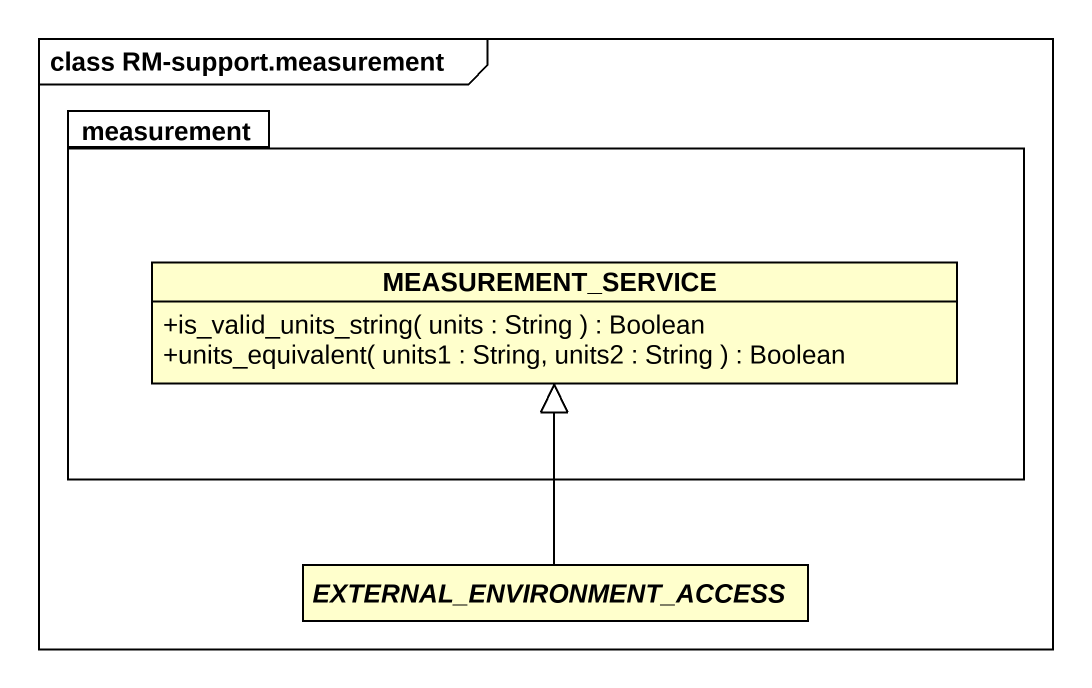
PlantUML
@startuml
mainframe class RM-support.measurement
hide circle
hide empty members
skinparam classAttributeIconSize 0
package measurement {
  class MEASUREMENT_SERVICE {
    +is_valid_units_string( units : String ) : Boolean
    +units_equivalent( units1 : String, units2 : String ) : Boolean
  }
}
abstract class EXTERNAL_ENVIRONMENT_ACCESS
EXTERNAL_ENVIRONMENT_ACCESS -up-|> MEASUREMENT_SERVICE
@enduml
